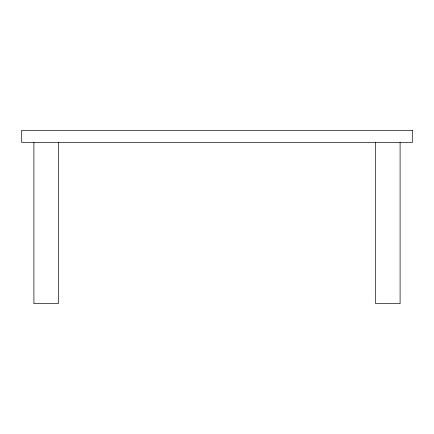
<?xml version="1.0" encoding="UTF-8"?>
<svg xmlns="http://www.w3.org/2000/svg" width="434" height="434" viewBox="0 0 434 434"><rect width="100%" height="100%" fill="white"/><g stroke="black" fill="none" stroke-linecap="round" stroke-linejoin="round"><path stroke-width="0.65" d="M400.094 142.542L400.094 303.664L375.681 303.664L375.681 142.542M58.319 142.542L58.319 303.664L33.906 303.664L33.906 142.542M412.3 130.336L21.7 130.336L21.7 142.542L412.3 142.542L412.3 130.336"/></g></svg>
